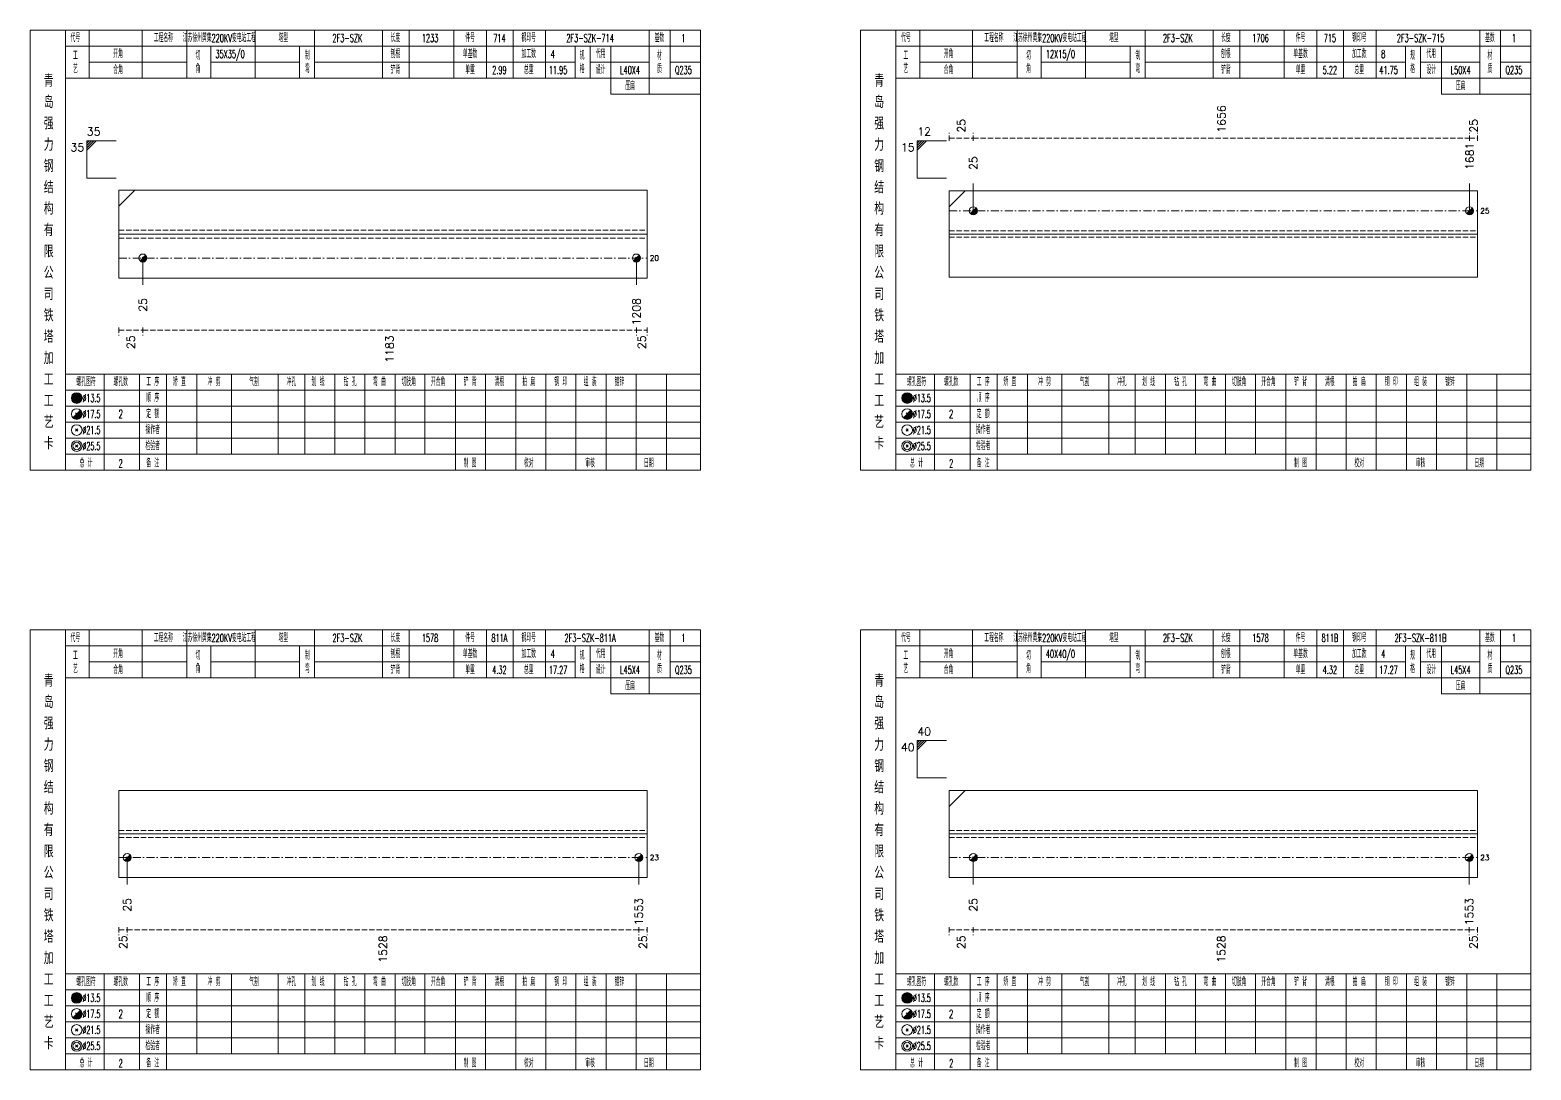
# Model space of a CAD drawing. Extents: x 0 to 4623, y -1159 to 4890.
# Drawn here: x 623 to 1186, y 1350 to 1740 of the extents above; entities that cross this region are included whole.
import ezdxf
from ezdxf.enums import TextEntityAlignment as Align

# ---------------------------------------------------------------- set-up
doc = ezdxf.new("R2010")
doc.units = 0
doc.header["$MEASUREMENT"] = 0
doc.linetypes.add('一点画线', pattern=[5.2, 3, -1, 0.2, -1])
doc.linetypes.add('虚线', pattern=[2.75, 2, -0.75])
doc.layers.get('0').update_dxf_attribs({"linetype": 'CONTINUOUS', "lineweight": 25})
for name, color, linetype, lineweight in [('1', 7, 'CONTINUOUS', 25), ('4', 7, 'CONTINUOUS', 25), ('5', 7, 'CONTINUOUS', 25)]:
    doc.layers.add(name, color=color, linetype=linetype, lineweight=lineweight)
doc.styles.get("Standard").update_dxf_attribs({"font": 'simplex.shx', "width": 0.7, "height": 3, "bigfont": 'gbhzfs.shx'})

# ---------------------------------------------------------------- blocks, each defined once
blk = doc.blocks.new('孔17.5')
at = {"layer": '5', "color": 7, "linetype": 'Continuous', "lineweight": 13}
for p, q in [((-0.707, -0.707), (0.707, 0.707)), ((-0.2, 0.2), (0.2, -0.2))]:
    blk.add_line(p, q, dxfattribs=at)
blk.add_circle((0, 0), 1, dxfattribs=at)
for radius in [0.9, 0.8, 0.7, 0.6, 0.5, 0.4, 0.3, 0.2, 0.1]:
    blk.add_arc((0, 0), radius, 225, 45, dxfattribs=at)

msp = doc.modelspace()

# ---------------------------------------------------------------- linework, layer by layer
at = {"color": 8, "linetype": '虚线', "lineweight": 9}
for p, q in [((967.5, 1698.5), (967.5, 1701.5)), ((976.5, 1698.5), (976.5, 1701.5)), ((976.5, 1698.5), (976.5, 1701.5)), ((1162.6, 1698.5), (1162.6, 1701.5)), ((1162.6, 1698.5), (1162.6, 1701.5)), ((1165.6, 1698.5), (1165.6, 1701.5)), ((967.5, 1699.5), (976.5, 1699.5)), ((976.5, 1699.5), (1162.6, 1699.5)), ((1162.6, 1699.5), (1165.6, 1699.5)), ((656.1, 1628.5), (656.1, 1625.5)), ((656.1, 1627.5), (665.1, 1627.5)), ((665.1, 1628.5), (665.1, 1625.5)), ((665.1, 1628.5), (665.1, 1625.5)), ((665.1, 1627.5), (850.183, 1627.5)), ((850.183, 1628.5), (850.183, 1625.5)), ((850.183, 1628.5), (850.183, 1625.5)), ((850.183, 1627.5), (854.2, 1627.5)), ((854.2, 1628.5), (854.2, 1625.5)), ((656.1, 1403.5), (656.1, 1400.5)), ((656.1, 1402.5), (659.238, 1402.5)), ((659.238, 1403.5), (659.238, 1400.5)), ((659.238, 1403.5), (659.238, 1400.5)), ((659.238, 1402.5), (851.062, 1402.5)), ((851.062, 1403.5), (851.062, 1400.5)), ((851.062, 1403.5), (851.062, 1400.5)), ((851.062, 1402.5), (854.2, 1402.5)), ((854.2, 1403.5), (854.2, 1400.5)), ((967.5, 1403.5), (967.5, 1400.5)), ((967.5, 1402.5), (976.5, 1402.5)), ((976.5, 1403.5), (976.5, 1400.5)), ((976.5, 1403.5), (976.5, 1400.5)), ((976.5, 1402.5), (1162.462, 1402.5)), ((1162.462, 1403.5), (1162.462, 1400.5)), ((1162.462, 1403.5), (1162.462, 1400.5)), ((1162.462, 1402.5), (1165.6, 1402.5)), ((1165.6, 1403.5), (1165.6, 1400.5))]:
    msp.add_line(p, q, dxfattribs=at)
at = {"color": 7, "linetype": 'Continuous', "lineweight": 13}
for p, q in [((644.1, 1698.5), (655.1, 1698.5)), ((644.1, 1684.5), (644.1, 1698.5)), ((644.975, 1698.5), (644.1, 1697.625)), ((645.85, 1698.5), (644.1, 1696.75)), ((646.725, 1698.5), (644.1, 1695.875)), ((647.6, 1698.5), (644.1, 1695)), ((955.5, 1698.5), (966.5, 1698.5)), ((955.5, 1684.5), (955.5, 1698.5)), ((956.375, 1698.5), (955.5, 1697.625)), ((957.25, 1698.5), (955.5, 1696.75)), ((958.125, 1698.5), (955.5, 1695.875)), ((959, 1698.5), (955.5, 1695)), ((644.1, 1684.5), (655.1, 1684.5)), ((955.5, 1684.5), (966.5, 1684.5)), ((656.1, 1674), (662.1, 1680)), ((967.5, 1673.7), (973.5, 1679.7)), ((976.5, 1672.2), (976.5, 1682.5)), ((1162.6, 1672.2), (1162.6, 1682.5)), ((665.1, 1654.5), (665.1, 1644.5)), ((850.183, 1654.5), (850.183, 1644.5)), ((955.5, 1473.5), (966.5, 1473.5)), ((955.5, 1459.5), (955.5, 1473.5)), ((956.375, 1473.5), (955.5, 1472.625)), ((957.25, 1473.5), (955.5, 1471.75)), ((958.125, 1473.5), (955.5, 1470.875)), ((959, 1473.5), (955.5, 1470)), ((955.5, 1459.5), (966.5, 1459.5)), ((967.5, 1448.833), (973.5, 1454.833)), ((659.238, 1429.667), (659.238, 1419.5)), ((851.062, 1429.667), (851.062, 1419.5)), ((976.5, 1429.667), (976.5, 1419.5)), ((1162.462, 1429.667), (1162.462, 1419.5))]:
    msp.add_line(p, q, dxfattribs=at)
at = {"color": 7, "linetype": 'Continuous', "lineweight": 18}
for p, q in [((656.1, 1680), (656.1, 1647)), ((656.1, 1680), (854.2, 1680)), ((854.2, 1680), (854.2, 1647)), ((967.5, 1679.7), (967.5, 1647.3)), ((967.5, 1679.7), (1165.6, 1679.7)), ((1165.6, 1679.7), (1165.6, 1647.3)), ((656.1, 1663.5), (854.2, 1663.5)), ((967.5, 1663.5), (1165.6, 1663.5)), ((656.1, 1454.833), (656.1, 1422.167)), ((656.1, 1454.833), (854.2, 1454.833)), ((854.2, 1454.833), (854.2, 1422.167)), ((967.5, 1454.833), (967.5, 1422.167)), ((967.5, 1454.833), (1165.6, 1454.833)), ((1165.6, 1454.833), (1165.6, 1422.167)), ((656.1, 1438.5), (854.2, 1438.5)), ((967.5, 1438.5), (1165.6, 1438.5))]:
    msp.add_line(p, q, dxfattribs=at)
at = {"color": 3, "linetype": '一点画线', "lineweight": 13}
for p, q in [((967.5, 1672.2), (1165.6, 1672.2)), ((656.1, 1654.5), (854.2, 1654.5)), ((656.1, 1429.667), (854.2, 1429.667)), ((967.5, 1429.667), (1165.6, 1429.667))]:
    msp.add_line(p, q, dxfattribs=at)
at = {"color": 1, "linetype": '虚线', "lineweight": 18}
for p, q in [((656.1, 1665), (854.2, 1665)), ((656.1, 1662), (854.2, 1662)), ((967.5, 1664.7), (1165.6, 1664.7)), ((967.5, 1662.3), (1165.6, 1662.3)), ((656.1, 1439.833), (854.2, 1439.833)), ((656.1, 1437.167), (854.2, 1437.167)), ((967.5, 1439.833), (1165.6, 1439.833)), ((967.5, 1437.167), (1165.6, 1437.167))]:
    msp.add_line(p, q, dxfattribs=at)
at = {"layer": '1', "color": 7, "linetype": 'Continuous', "lineweight": 18}
for p, q in [((656.1, 1647), (854.2, 1647)), ((967.5, 1647.3), (1165.6, 1647.3)), ((656.1, 1422.167), (854.2, 1422.167)), ((967.5, 1422.167), (1165.6, 1422.167))]:
    msp.add_line(p, q, dxfattribs=at)
at = {"layer": '4', "color": 1, "linetype": 'Continuous', "lineweight": 18}
for p, q in [((636.1, 1575), (636.1, 1740)), ((645, 1722), (645, 1740)), ((664.8, 1722), (664.8, 1740)), ((681.6, 1722), (681.6, 1740)), ((707.2, 1722), (707.2, 1740)), ((729.5, 1722), (729.5, 1740)), ((755, 1722), (755, 1740)), ((765, 1722), (765, 1740)), ((781.7, 1722), (781.7, 1740)), ((793.9, 1722), (793.9, 1740)), ((803.9, 1722), (803.9, 1740)), ((816.1, 1722), (816.1, 1740)), ((855, 1716), (855, 1740)), ((862.8, 1722), (862.8, 1740)), ((947.5, 1575), (947.5, 1740)), ((956.4, 1722), (956.4, 1740)), ((976.2, 1722), (976.2, 1740)), ((993, 1722), (993, 1740)), ((1018.6, 1722), (1018.6, 1740)), ((1040.9, 1722), (1040.9, 1740)), ((1066.4, 1722), (1066.4, 1740)), ((1076.4, 1722), (1076.4, 1740)), ((1093.1, 1722), (1093.1, 1740)), ((1105.3, 1722), (1105.3, 1740)), ((1115.3, 1722), (1115.3, 1740)), ((1127.5, 1722), (1127.5, 1740)), ((1166.4, 1716), (1166.4, 1740)), ((1174.2, 1722), (1174.2, 1740)), ((636.1, 1734), (874.2, 1734)), ((690.6, 1722), (690.6, 1734)), ((723.9, 1722), (723.9, 1734)), ((827.2, 1722), (827.2, 1734)), ((832.8, 1722), (832.8, 1734)), ((840.6, 1716), (840.6, 1734)), ((947.5, 1734), (1185.6, 1734)), ((1002, 1722), (1002, 1734)), ((1035.3, 1722), (1035.3, 1734)), ((1138.6, 1722), (1138.6, 1734)), ((1144.2, 1722), (1144.2, 1734)), ((1152, 1716), (1152, 1734)), ((645, 1728), (681.6, 1728)), ((690.6, 1728), (723.9, 1728)), ((729.5, 1728), (827.2, 1728)), ((832.8, 1728), (855, 1728)), ((862.8, 1728), (874.2, 1728)), ((956.4, 1728), (993, 1728)), ((1002, 1728), (1035.3, 1728)), ((1040.9, 1728), (1138.6, 1728)), ((1144.2, 1728), (1166.4, 1728)), ((1174.2, 1728), (1185.6, 1728)), ((636.1, 1722), (874.2, 1722)), ((947.5, 1722), (1185.6, 1722)), ((840.6, 1716), (874.2, 1716)), ((1152, 1716), (1185.6, 1716)), ((636.1, 1611), (874.2, 1611)), ((650.6, 1575), (650.6, 1611)), ((663.9, 1575), (663.9, 1611)), ((674, 1575), (674, 1611)), ((685.4, 1581), (685.4, 1611)), ((698.3, 1581), (698.3, 1611)), ((715.9, 1581), (715.9, 1611)), ((725.8, 1581), (725.8, 1611)), ((737.1, 1581), (737.1, 1611)), ((748.4, 1581), (748.4, 1611)), ((759.7, 1581), (759.7, 1611)), ((770.9, 1581), (770.9, 1611)), ((782.3, 1581), (782.3, 1611)), ((793.6, 1581), (793.6, 1611)), ((804.9, 1581), (804.9, 1611)), ((816.2, 1581), (816.2, 1611)), ((827.5, 1581), (827.5, 1611)), ((838.8, 1581), (838.8, 1611)), ((850.1, 1581), (850.1, 1611)), ((861.4, 1581), (861.4, 1611)), ((947.5, 1611), (1185.6, 1611)), ((962, 1575), (962, 1611)), ((975.3, 1575), (975.3, 1611)), ((985.4, 1575), (985.4, 1611)), ((996.8, 1581), (996.8, 1611)), ((1009.7, 1581), (1009.7, 1611)), ((1027.3, 1581), (1027.3, 1611)), ((1037.2, 1581), (1037.2, 1611)), ((1048.5, 1581), (1048.5, 1611)), ((1059.8, 1581), (1059.8, 1611)), ((1071.1, 1581), (1071.1, 1611)), ((1082.3, 1581), (1082.3, 1611)), ((1093.7, 1581), (1093.7, 1611)), ((1105, 1581), (1105, 1611)), ((1116.3, 1581), (1116.3, 1611)), ((1127.6, 1581), (1127.6, 1611)), ((1138.9, 1581), (1138.9, 1611)), ((1150.2, 1581), (1150.2, 1611)), ((1161.5, 1581), (1161.5, 1611)), ((1172.8, 1581), (1172.8, 1611)), ((636.1, 1605), (874.2, 1605)), ((947.5, 1605), (1185.6, 1605)), ((636.1, 1599), (874.2, 1599)), ((947.5, 1599), (1185.6, 1599)), ((636.1, 1593), (874.2, 1593)), ((947.5, 1593), (1185.6, 1593)), ((636.1, 1587), (874.2, 1587)), ((947.5, 1587), (1185.6, 1587)), ((636.1, 1581), (874.2, 1581)), ((782.3, 1575), (782.3, 1581)), ((793.6, 1575), (793.6, 1581)), ((804.9, 1575), (804.9, 1581)), ((816.2, 1575), (816.2, 1581)), ((827.5, 1575), (827.5, 1581)), ((838.8, 1575), (838.8, 1581)), ((850.1, 1575), (850.1, 1581)), ((861.4, 1575), (861.4, 1581)), ((947.5, 1581), (1185.6, 1581)), ((1093.7, 1575), (1093.7, 1581)), ((1105, 1575), (1105, 1581)), ((1116.3, 1575), (1116.3, 1581)), ((1127.6, 1575), (1127.6, 1581)), ((1138.9, 1575), (1138.9, 1581)), ((1150.2, 1575), (1150.2, 1581)), ((1161.5, 1575), (1161.5, 1581)), ((1172.8, 1575), (1172.8, 1581)), ((636.1, 1350), (636.1, 1515)), ((645, 1497), (645, 1515)), ((664.8, 1497), (664.8, 1515)), ((681.6, 1497), (681.6, 1515)), ((707.2, 1497), (707.2, 1515)), ((729.5, 1497), (729.5, 1515)), ((755, 1497), (755, 1515)), ((765, 1497), (765, 1515)), ((781.7, 1497), (781.7, 1515)), ((793.9, 1497), (793.9, 1515)), ((803.9, 1497), (803.9, 1515)), ((816.1, 1497), (816.1, 1515)), ((855, 1491), (855, 1515)), ((862.8, 1497), (862.8, 1515)), ((947.5, 1350), (947.5, 1515)), ((956.4, 1497), (956.4, 1515)), ((976.2, 1497), (976.2, 1515)), ((993, 1497), (993, 1515)), ((1018.6, 1497), (1018.6, 1515)), ((1040.9, 1497), (1040.9, 1515)), ((1066.4, 1497), (1066.4, 1515)), ((1076.4, 1497), (1076.4, 1515)), ((1093.1, 1497), (1093.1, 1515)), ((1105.3, 1497), (1105.3, 1515)), ((1115.3, 1497), (1115.3, 1515)), ((1127.5, 1497), (1127.5, 1515)), ((1166.4, 1491), (1166.4, 1515)), ((1174.2, 1497), (1174.2, 1515)), ((636.1, 1509), (874.2, 1509)), ((690.6, 1497), (690.6, 1509)), ((723.9, 1497), (723.9, 1509)), ((827.2, 1497), (827.2, 1509)), ((832.8, 1497), (832.8, 1509)), ((840.6, 1491), (840.6, 1509)), ((947.5, 1509), (1185.6, 1509)), ((1002, 1497), (1002, 1509)), ((1035.3, 1497), (1035.3, 1509)), ((1138.6, 1497), (1138.6, 1509)), ((1144.2, 1497), (1144.2, 1509)), ((1152, 1491), (1152, 1509)), ((645, 1503), (681.6, 1503)), ((690.6, 1503), (723.9, 1503)), ((729.5, 1503), (827.2, 1503)), ((832.8, 1503), (855, 1503)), ((862.8, 1503), (874.2, 1503)), ((956.4, 1503), (993, 1503)), ((1002, 1503), (1035.3, 1503)), ((1040.9, 1503), (1138.6, 1503)), ((1144.2, 1503), (1166.4, 1503)), ((1174.2, 1503), (1185.6, 1503)), ((636.1, 1497), (874.2, 1497)), ((947.5, 1497), (1185.6, 1497)), ((840.6, 1491), (874.2, 1491)), ((1152, 1491), (1185.6, 1491)), ((636.1, 1386), (874.2, 1386)), ((650.6, 1350), (650.6, 1386)), ((663.9, 1350), (663.9, 1386)), ((674, 1350), (674, 1386)), ((685.4, 1356), (685.4, 1386)), ((698.3, 1356), (698.3, 1386)), ((715.9, 1356), (715.9, 1386)), ((725.8, 1356), (725.8, 1386)), ((737.1, 1356), (737.1, 1386)), ((748.4, 1356), (748.4, 1386)), ((759.7, 1356), (759.7, 1386)), ((770.9, 1356), (770.9, 1386)), ((782.3, 1356), (782.3, 1386)), ((793.6, 1356), (793.6, 1386)), ((804.9, 1356), (804.9, 1386)), ((816.2, 1356), (816.2, 1386)), ((827.5, 1356), (827.5, 1386)), ((838.8, 1356), (838.8, 1386)), ((850.1, 1356), (850.1, 1386)), ((861.4, 1356), (861.4, 1386)), ((947.5, 1386), (1185.6, 1386)), ((962, 1350), (962, 1386)), ((975.3, 1350), (975.3, 1386)), ((985.4, 1350), (985.4, 1386)), ((996.8, 1356), (996.8, 1386)), ((1009.7, 1356), (1009.7, 1386)), ((1027.3, 1356), (1027.3, 1386)), ((1037.2, 1356), (1037.2, 1386)), ((1048.5, 1356), (1048.5, 1386)), ((1059.8, 1356), (1059.8, 1386)), ((1071.1, 1356), (1071.1, 1386)), ((1082.3, 1356), (1082.3, 1386)), ((1093.7, 1356), (1093.7, 1386)), ((1105, 1356), (1105, 1386)), ((1116.3, 1356), (1116.3, 1386)), ((1127.6, 1356), (1127.6, 1386)), ((1138.9, 1356), (1138.9, 1386)), ((1150.2, 1356), (1150.2, 1386)), ((1161.5, 1356), (1161.5, 1386)), ((1172.8, 1356), (1172.8, 1386)), ((636.1, 1380), (874.2, 1380)), ((947.5, 1380), (1185.6, 1380)), ((636.1, 1374), (874.2, 1374)), ((947.5, 1374), (1185.6, 1374)), ((636.1, 1368), (874.2, 1368)), ((947.5, 1368), (1185.6, 1368)), ((636.1, 1362), (874.2, 1362)), ((947.5, 1362), (1185.6, 1362)), ((636.1, 1356), (874.2, 1356)), ((782.3, 1350), (782.3, 1356)), ((793.6, 1350), (793.6, 1356)), ((804.9, 1350), (804.9, 1356)), ((816.2, 1350), (816.2, 1356)), ((827.5, 1350), (827.5, 1356)), ((838.8, 1350), (838.8, 1356)), ((850.1, 1350), (850.1, 1356)), ((861.4, 1350), (861.4, 1356)), ((947.5, 1356), (1185.6, 1356)), ((1093.7, 1350), (1093.7, 1356)), ((1105, 1350), (1105, 1356)), ((1116.3, 1350), (1116.3, 1356)), ((1127.6, 1350), (1127.6, 1356)), ((1138.9, 1350), (1138.9, 1356)), ((1150.2, 1350), (1150.2, 1356)), ((1161.5, 1350), (1161.5, 1356)), ((1172.8, 1350), (1172.8, 1356))]:
    msp.add_line(p, q, dxfattribs=at)
at = {"layer": '4', "color": 7, "linetype": 'Continuous', "lineweight": 13}
for p, q in [((640.1, 1601.8), (640.5, 1602.2)), ((640.5, 1601.8), (640.1, 1602.2)), ((951.5, 1601.8), (951.9, 1602.2)), ((951.9, 1601.8), (951.5, 1602.2)), ((638.886, 1594.586), (641.714, 1597.414)), ((639.9, 1596.4), (640.7, 1595.6)), ((950.286, 1594.586), (953.114, 1597.414)), ((951.3, 1596.4), (952.1, 1595.6)), ((639.9, 1589.6), (640.7, 1590.4)), ((639.9, 1590.4), (640.7, 1589.6)), ((951.3, 1589.6), (952.1, 1590.4)), ((951.3, 1590.4), (952.1, 1589.6)), ((639.9, 1583.6), (640.7, 1584.4)), ((639.9, 1584.4), (640.7, 1583.6)), ((951.3, 1583.6), (952.1, 1584.4)), ((951.3, 1584.4), (952.1, 1583.6)), ((640.1, 1376.8), (640.5, 1377.2)), ((640.5, 1376.8), (640.1, 1377.2)), ((951.5, 1376.8), (951.9, 1377.2)), ((951.9, 1376.8), (951.5, 1377.2)), ((638.886, 1369.586), (641.714, 1372.414)), ((639.9, 1371.4), (640.7, 1370.6)), ((950.286, 1369.586), (953.114, 1372.414)), ((951.3, 1371.4), (952.1, 1370.6)), ((639.9, 1364.6), (640.7, 1365.4)), ((639.9, 1365.4), (640.7, 1364.6)), ((951.3, 1364.6), (952.1, 1365.4)), ((951.3, 1365.4), (952.1, 1364.6)), ((639.9, 1358.6), (640.7, 1359.4)), ((639.9, 1359.4), (640.7, 1358.6)), ((951.3, 1358.6), (952.1, 1359.4)), ((951.3, 1359.4), (952.1, 1358.6))]:
    msp.add_line(p, q, dxfattribs=at)
at = {"layer": '4', "color": 1, "linetype": 'Continuous', "lineweight": 18}
for points in [[(622.8, 1740), (622.8, 1575), (874.2, 1575), (874.2, 1740)], [(934.2, 1740), (934.2, 1575), (1185.6, 1575), (1185.6, 1740)], [(622.8, 1515), (622.8, 1350), (874.2, 1350), (874.2, 1515)], [(934.2, 1515), (934.2, 1350), (1185.6, 1350), (1185.6, 1515)]]:
    msp.add_lwpolyline(points, close=True, dxfattribs=at)
at = {"layer": '4', "color": 7, "linetype": 'Continuous', "lineweight": 13}
for centre, radius in [((640.3, 1602), 2), ((951.7, 1602), 2), ((640.3, 1602), 1.8), ((640.3, 1602), 1.6), ((640.3, 1602), 1.4), ((640.3, 1602), 1.2), ((640.3, 1602), 1), ((640.3, 1602), 0.8), ((640.3, 1602), 0.6), ((640.3, 1602), 0.4), ((640.3, 1602), 0.2), ((951.7, 1602), 1.8), ((951.7, 1602), 1.6), ((951.7, 1602), 1.4), ((951.7, 1602), 1.2), ((951.7, 1602), 1), ((951.7, 1602), 0.8), ((951.7, 1602), 0.6), ((951.7, 1602), 0.4), ((951.7, 1602), 0.2), ((640.3, 1596), 2), ((951.7, 1596), 2), ((640.3, 1590), 2), ((951.7, 1590), 2), ((640.3, 1584), 2), ((640.3, 1584), 1.4), ((951.7, 1584), 2), ((951.7, 1584), 1.4), ((640.3, 1377), 2), ((951.7, 1377), 2), ((640.3, 1377), 1.8), ((640.3, 1377), 1.6), ((640.3, 1377), 1.4), ((640.3, 1377), 1.2), ((640.3, 1377), 1), ((640.3, 1377), 0.8), ((640.3, 1377), 0.6), ((640.3, 1377), 0.4), ((640.3, 1377), 0.2), ((951.7, 1377), 1.8), ((951.7, 1377), 1.6), ((951.7, 1377), 1.4), ((951.7, 1377), 1.2), ((951.7, 1377), 1), ((951.7, 1377), 0.8), ((951.7, 1377), 0.6), ((951.7, 1377), 0.4), ((951.7, 1377), 0.2), ((640.3, 1371), 2), ((951.7, 1371), 2), ((640.3, 1365), 2), ((951.7, 1365), 2), ((640.3, 1359), 2), ((640.3, 1359), 1.4), ((951.7, 1359), 2), ((951.7, 1359), 1.4)]:
    msp.add_circle(centre, radius, dxfattribs=at)
for centre, radius in [((640.3, 1596), 1.8), ((640.3, 1596), 1.6), ((640.3, 1596), 1.4), ((640.3, 1596), 1.2), ((640.3, 1596), 1), ((640.3, 1596), 0.8), ((640.3, 1596), 0.6), ((640.3, 1596), 0.4), ((640.3, 1596), 0.2), ((951.7, 1596), 1.8), ((951.7, 1596), 1.6), ((951.7, 1596), 1.4), ((951.7, 1596), 1.2), ((951.7, 1596), 1), ((951.7, 1596), 0.8), ((951.7, 1596), 0.6), ((951.7, 1596), 0.4), ((951.7, 1596), 0.2), ((640.3, 1371), 1.8), ((640.3, 1371), 1.6), ((640.3, 1371), 1.4), ((640.3, 1371), 1.2), ((640.3, 1371), 1), ((640.3, 1371), 0.8), ((640.3, 1371), 0.6), ((640.3, 1371), 0.4), ((640.3, 1371), 0.2), ((951.7, 1371), 1.8), ((951.7, 1371), 1.6), ((951.7, 1371), 1.4), ((951.7, 1371), 1.2), ((951.7, 1371), 1), ((951.7, 1371), 0.8), ((951.7, 1371), 0.6), ((951.7, 1371), 0.4), ((951.7, 1371), 0.2)]:
    msp.add_arc(centre, radius, 225, 45, dxfattribs=at)

# ---------------------------------------------------------------- block references
at = {"color": 7, "linetype": 'Continuous', "lineweight": 13, "xscale": 1.5, "yscale": 1.5, "zscale": 1.5}
for p in [(976.5, 1672.2), (1162.6, 1672.2)]:
    msp.add_blockref('孔17.5', p, dxfattribs=at)
at = {"layer": '1', "color": 7, "linetype": 'Continuous', "lineweight": 13, "xscale": 1.5, "yscale": 1.5, "zscale": 1.5}
for p in [(665.1, 1654.5), (850.183, 1654.5), (659.238, 1429.667), (851.062, 1429.667), (976.5, 1429.667), (1162.462, 1429.667)]:
    msp.add_blockref('孔17.5', p, dxfattribs=at)

# ---------------------------------------------------------------- texts
at = {"color": 8, "linetype": 'Continuous', "lineweight": 9}
for s, p in [('1656', (1069.55, 1701.5)), ('25', (972, 1701.5)), ('25', (1164.1, 1701.5))]:
    msp.add_text(s, height=3, rotation=90, dxfattribs=at).set_placement(p, align=Align.MIDDLE_LEFT)
at = {"color": 7, "linetype": 'Continuous', "lineweight": 13}
for s, p in [('35', (644.1, 1699.5)), ('12', (955.5, 1699.5)), ('40', (955.5, 1474.5))]:
    msp.add_text(s, height=3, dxfattribs=at).set_placement(p, align=Align.BOTTOM_LEFT)
for s, p in [('35', (643.1, 1697.5)), ('15', (954.5, 1697.5)), ('40', (954.5, 1472.5))]:
    msp.add_text(s, height=3, dxfattribs=at).set_placement(p, align=Align.TOP_RIGHT)
for s, p in [('1681', (1162.6, 1687.5)), ('25', (976.5, 1687.5))]:
    msp.add_text(s, height=3, rotation=90, dxfattribs=at).set_placement(p, align=Align.MIDDLE_LEFT)
for s, p in [('25', (1166.6, 1672.2)), ('20', (855.2, 1654.5)), ('23', (855.2, 1429.667)), ('23', (1166.6, 1429.667))]:
    msp.add_text(s, height=2, dxfattribs=at).set_placement(p, align=Align.MIDDLE_LEFT)
at = {"color": 8, "linetype": 'Continuous', "lineweight": 9}
for s, p in [('25', (660.6, 1625.5)), ('1183', (757.642, 1625.5)), ('25', (852.192, 1625.5)), ('25', (657.669, 1400.5)), ('1528', (755.15, 1400.5)), ('25', (852.631, 1400.5)), ('25', (972, 1400.5)), ('1528', (1069.481, 1400.5)), ('25', (1164.031, 1400.5))]:
    msp.add_text(s, height=3, rotation=90, dxfattribs=at).set_placement(p, align=Align.MIDDLE_RIGHT)
at = {"layer": '1', "color": 7, "linetype": 'Continuous', "lineweight": 13}
for s, p in [('25', (665.1, 1639.5)), ('1208', (850.183, 1639.5)), ('25', (659.238, 1414.5)), ('1553', (851.062, 1414.5)), ('25', (976.5, 1414.5)), ('1553', (1162.462, 1414.5))]:
    msp.add_text(s, height=3, rotation=90, dxfattribs=at).set_placement(p, align=Align.MIDDLE_RIGHT)
at = {"layer": '4', "color": 1, "linetype": 'Continuous', "lineweight": 13}
for s, height, width, p in [('代号', 3, 0.6, (639.8, 1737)), ('工程名称', 3, 0.6, (672.8, 1737)), ('江苏徐州黄集220KV变电站工程', 3, 0.6, (693.8, 1737)), ('塔型', 3, 0.6, (717.8, 1737)), ('2F3-SZK', 3, 0.6, (741.8, 1737)), ('长度', 3, 0.6, (759.8, 1737)), ('1233', 3, 0.6, (772.8, 1737)), ('件号', 3, 0.6, (787.8, 1737)), ('714', 3, 0.6, (798.8, 1737)), ('钢印号', 3, 0.6, (809.8, 1737)), ('2F3-SZK-714', 3, 0.6, (832.8, 1737)), ('基数', 3, 0.6, (858.8, 1737)), ('1', 3, 0.6, (867.8, 1737)), ('代号', 3, 0.6, (951.2, 1737)), ('工程名称', 3, 0.6, (984.2, 1737)), ('江苏徐州黄集220KV变电站工程', 3, 0.6, (1005.2, 1737)), ('塔型', 3, 0.6, (1029.2, 1737)), ('2F3-SZK', 3, 0.6, (1053.2, 1737)), ('长度', 3, 0.6, (1071.2, 1737)), ('1706', 3, 0.6, (1084.2, 1737)), ('件号', 3, 0.6, (1099.2, 1737)), ('715', 3, 0.6, (1110.2, 1737)), ('钢印号', 3, 0.6, (1121.2, 1737)), ('2F3-SZK-715', 3, 0.6, (1144.2, 1737)), ('基数', 3, 0.6, (1170.2, 1737)), ('1', 3, 0.6, (1179.2, 1737)), ('工', 3, 0.6, (639.8, 1730.4)), ('开角', 3, 0.6, (655.8, 1731)), ('切', 3, 0.6, (685.8, 1730.4)), ('35X35/0', 3, 0.6, (697.8, 1731)), ('制', 3, 0.6, (726.8, 1730.4)), ('刨根', 3, 0.6, (759.8, 1731)), ('单基数', 3, 0.6, (787.8, 1731)), ('加工数', 3, 0.6, (809.8, 1731)), ('4', 3, 0.6, (818.8, 1731)), ('规', 3, 0.6, (829.8, 1730.4)), ('代用', 3, 0.6, (836.8, 1731)), ('材', 3, 0.6, (858.8, 1730.4)), ('工', 3, 0.6, (951.2, 1730.4)), ('开角', 3, 0.6, (967.2, 1731)), ('切', 3, 0.6, (997.2, 1730.4)), ('12X15/0', 3, 0.6, (1009.2, 1731)), ('制', 3, 0.6, (1038.2, 1730.4)), ('刨根', 3, 0.6, (1071.2, 1731)), ('单基数', 3, 0.6, (1099.2, 1731)), ('加工数', 3, 0.6, (1121.2, 1731)), ('8', 3, 0.6, (1130.2, 1731)), ('规', 3, 0.6, (1141.2, 1730.4)), ('代用', 3, 0.6, (1148.2, 1731)), ('材', 3, 0.6, (1170.2, 1730.4)), ('青', 4.6, 0.8, (629.8, 1721)), ('艺', 3, 0.6, (639.8, 1725.4)), ('合角', 3, 0.6, (655.8, 1725)), ('角', 3, 0.6, (685.8, 1725.4)), ('弯', 3, 0.6, (726.8, 1725.4)), ('铲背', 3, 0.6, (759.8, 1725)), ('单重', 3, 0.6, (787.8, 1725)), ('2.99', 3, 0.6, (798.8, 1725)), ('总重', 3, 0.6, (809.8, 1725)), ('11.95', 3, 0.6, (820.8, 1725)), ('格', 3, 0.6, (829.8, 1725.4)), ('设计', 3, 0.6, (836.8, 1725)), ('L40X4', 3, 0.6, (847.8, 1725)), ('质', 3, 0.6, (858.8, 1725.4)), ('Q235', 3, 0.6, (867.8, 1725)), ('青', 4.6, 0.8, (941.2, 1721)), ('艺', 3, 0.6, (951.2, 1725.4)), ('合角', 3, 0.6, (967.2, 1725)), ('角', 3, 0.6, (997.2, 1725.4)), ('弯', 3, 0.6, (1038.2, 1725.4)), ('铲背', 3, 0.6, (1071.2, 1725)), ('单重', 3, 0.6, (1099.2, 1725)), ('5.22', 3, 0.6, (1110.2, 1725)), ('总重', 3, 0.6, (1121.2, 1725)), ('41.75', 3, 0.6, (1132.2, 1725)), ('格', 3, 0.6, (1141.2, 1725.4)), ('设计', 3, 0.6, (1148.2, 1725)), ('L50X4', 3, 0.6, (1159.2, 1725)), ('质', 3, 0.6, (1170.2, 1725.4)), ('Q235', 3, 0.6, (1179.2, 1725)), ('压扁', 3, 0.6, (847.8, 1719)), ('压扁', 3, 0.6, (1159.2, 1719)), ('岛', 4.6, 0.8, (629.8, 1713)), ('岛', 4.6, 0.8, (941.2, 1713)), ('强', 4.6, 0.8, (629.8, 1705)), ('强', 4.6, 0.8, (941.2, 1705)), ('力', 4.6, 0.8, (629.8, 1697)), ('力', 4.6, 0.8, (941.2, 1697)), ('钢', 4.6, 0.8, (629.8, 1689)), ('钢', 4.6, 0.8, (941.2, 1689)), ('结', 4.6, 0.8, (629.8, 1681)), ('结', 4.6, 0.8, (941.2, 1681)), ('构', 4.6, 0.8, (629.8, 1673)), ('构', 4.6, 0.8, (941.2, 1673)), ('有', 4.6, 0.8, (629.8, 1665)), ('有', 4.6, 0.8, (941.2, 1665)), ('限', 4.6, 0.8, (629.8, 1657)), ('限', 4.6, 0.8, (941.2, 1657)), ('公', 4.6, 0.8, (629.8, 1649)), ('公', 4.6, 0.8, (941.2, 1649)), ('司', 4.6, 0.8, (629.8, 1641)), ('司', 4.6, 0.8, (941.2, 1641)), ('铁', 4.6, 0.8, (629.8, 1633)), ('铁', 4.6, 0.8, (941.2, 1633)), ('塔', 4.6, 0.8, (629.8, 1625)), ('塔', 4.6, 0.8, (941.2, 1625)), ('加', 4.6, 0.8, (629.8, 1617)), ('加', 4.6, 0.8, (941.2, 1617)), ('工', 4.6, 0.8, (629.8, 1609)), ('螺孔图符', 3, 0.6, (643.8, 1608)), ('螺孔数', 3, 0.6, (656.8, 1608)), ('工 序', 3, 0.6, (668.8, 1608)), ('矫 直', 3, 0.6, (678.8, 1608)), ('冲 剪', 3, 0.6, (691.8, 1608)), ('气割', 3, 0.6, (706.8, 1608)), ('冲孔', 3, 0.6, (720.8, 1608)), ('划 线', 3, 0.6, (730.8, 1608)), ('钻 孔', 3, 0.6, (742.8, 1608)), ('弯 曲', 3, 0.6, (753.8, 1608)), ('切肢角', 3, 0.6, (764.8, 1608)), ('开合角', 3, 0.6, (775.8, 1608)), ('铲 背', 3, 0.6, (787.8, 1608)), ('清根', 3, 0.6, (798.8, 1608)), ('拍 扁', 3, 0.6, (809.8, 1608)), ('钢 印', 3, 0.6, (821.8, 1608)), ('组 装', 3, 0.6, (832.8, 1608)), ('镀锌', 3, 0.6, (843.8, 1608)), ('工', 4.6, 0.8, (941.2, 1609)), ('螺孔图符', 3, 0.6, (955.2, 1608)), ('螺孔数', 3, 0.6, (968.2, 1608)), ('工 序', 3, 0.6, (980.2, 1608)), ('矫 直', 3, 0.6, (990.2, 1608)), ('冲 剪', 3, 0.6, (1003.2, 1608)), ('气割', 3, 0.6, (1018.2, 1608)), ('冲孔', 3, 0.6, (1032.2, 1608)), ('划 线', 3, 0.6, (1042.2, 1608)), ('钻 孔', 3, 0.6, (1054.2, 1608)), ('弯 曲', 3, 0.6, (1065.2, 1608)), ('切肢角', 3, 0.6, (1076.2, 1608)), ('开合角', 3, 0.6, (1087.2, 1608)), ('铲 背', 3, 0.6, (1099.2, 1608)), ('清根', 3, 0.6, (1110.2, 1608)), ('拍 扁', 3, 0.6, (1121.2, 1608)), ('钢 印', 3, 0.6, (1133.2, 1608)), ('组 装', 3, 0.6, (1144.2, 1608)), ('镀锌', 3, 0.6, (1155.2, 1608)), ('工', 4.6, 0.8, (629.8, 1601)), ('%%C13.5', 3, 0.5, (645.8, 1602)), ('顺 序', 3, 0.6, (668.8, 1602)), ('工', 4.6, 0.8, (941.2, 1601)), ('%%C13.5', 3, 0.5, (957.2, 1602)), ('顺 序', 3, 0.6, (980.2, 1602)), ('艺', 4.6, 0.8, (629.8, 1593)), ('%%C17.5', 3, 0.5, (645.8, 1596)), ('2', 3.2, 0.6, (656.8, 1596)), ('定 额', 3, 0.6, (668.8, 1596)), ('艺', 4.6, 0.8, (941.2, 1593)), ('%%C17.5', 3, 0.5, (957.2, 1596)), ('2', 3.2, 0.6, (968.2, 1596)), ('定 额', 3, 0.6, (980.2, 1596)), ('卡', 4.6, 0.8, (629.8, 1585)), ('%%C21.5', 3, 0.5, (645.8, 1590)), ('操作者', 3, 0.6, (668.8, 1590)), ('卡', 4.6, 0.8, (941.2, 1585)), ('%%C21.5', 3, 0.5, (957.2, 1590)), ('操作者', 3, 0.6, (980.2, 1590)), ('%%C25.5', 3, 0.5, (645.8, 1584)), ('检验者', 3, 0.6, (668.8, 1584)), ('%%C25.5', 3, 0.5, (957.2, 1584)), ('检验者', 3, 0.6, (980.2, 1584)), ('总 计', 3, 0.6, (643.8, 1577.5)), ('2', 3, 0.6, (656.8, 1577.5)), ('备 注', 3, 0.6, (668.8, 1577.5)), ('制 图', 3, 0.6, (787.8, 1577.5)), ('校对', 3, 0.6, (809.8, 1577.5)), ('审核', 3, 0.6, (832.8, 1577.5)), ('日期', 3, 0.6, (854.8, 1577.5)), ('总 计', 3, 0.6, (955.2, 1577.5)), ('2', 3, 0.6, (968.2, 1577.5)), ('备 注', 3, 0.6, (980.2, 1577.5)), ('制 图', 3, 0.6, (1099.2, 1577.5)), ('校对', 3, 0.6, (1121.2, 1577.5)), ('审核', 3, 0.6, (1144.2, 1577.5)), ('日期', 3, 0.6, (1166.2, 1577.5)), ('代号', 3, 0.6, (639.8, 1512)), ('工程名称', 3, 0.6, (672.8, 1512)), ('江苏徐州黄集220KV变电站工程', 3, 0.6, (693.8, 1512)), ('塔型', 3, 0.6, (717.8, 1512)), ('2F3-SZK', 3, 0.6, (741.8, 1512)), ('长度', 3, 0.6, (759.8, 1512)), ('1578', 3, 0.6, (772.8, 1512)), ('件号', 3, 0.6, (787.8, 1512)), ('811A', 3, 0.6, (798.8, 1512)), ('钢印号', 3, 0.6, (809.8, 1512)), ('2F3-SZK-811A', 3, 0.6, (832.8, 1512)), ('基数', 3, 0.6, (858.8, 1512)), ('1', 3, 0.6, (867.8, 1512)), ('代号', 3, 0.6, (951.2, 1512)), ('工程名称', 3, 0.6, (984.2, 1512)), ('江苏徐州黄集220KV变电站工程', 3, 0.6, (1005.2, 1512)), ('塔型', 3, 0.6, (1029.2, 1512)), ('2F3-SZK', 3, 0.6, (1053.2, 1512)), ('长度', 3, 0.6, (1071.2, 1512)), ('1578', 3, 0.6, (1084.2, 1512)), ('件号', 3, 0.6, (1099.2, 1512)), ('811B', 3, 0.6, (1110.2, 1512)), ('钢印号', 3, 0.6, (1121.2, 1512)), ('2F3-SZK-811B', 3, 0.6, (1144.2, 1512)), ('基数', 3, 0.6, (1170.2, 1512)), ('1', 3, 0.6, (1179.2, 1512)), ('工', 3, 0.6, (639.8, 1505.4)), ('开角', 3, 0.6, (655.8, 1506)), ('切', 3, 0.6, (685.8, 1505.4)), ('制', 3, 0.6, (726.8, 1505.4)), ('刨根', 3, 0.6, (759.8, 1506)), ('单基数', 3, 0.6, (787.8, 1506)), ('加工数', 3, 0.6, (809.8, 1506)), ('4', 3, 0.6, (818.8, 1506)), ('规', 3, 0.6, (829.8, 1505.4)), ('代用', 3, 0.6, (836.8, 1506)), ('材', 3, 0.6, (858.8, 1505.4)), ('工', 3, 0.6, (951.2, 1505.4)), ('开角', 3, 0.6, (967.2, 1506)), ('切', 3, 0.6, (997.2, 1505.4)), ('40X40/0', 3, 0.6, (1009.2, 1506)), ('制', 3, 0.6, (1038.2, 1505.4)), ('刨根', 3, 0.6, (1071.2, 1506)), ('单基数', 3, 0.6, (1099.2, 1506)), ('加工数', 3, 0.6, (1121.2, 1506)), ('4', 3, 0.6, (1130.2, 1506)), ('规', 3, 0.6, (1141.2, 1505.4)), ('代用', 3, 0.6, (1148.2, 1506)), ('材', 3, 0.6, (1170.2, 1505.4)), ('青', 4.6, 0.8, (629.8, 1496)), ('艺', 3, 0.6, (639.8, 1500.4)), ('合角', 3, 0.6, (655.8, 1500)), ('角', 3, 0.6, (685.8, 1500.4)), ('弯', 3, 0.6, (726.8, 1500.4)), ('铲背', 3, 0.6, (759.8, 1500)), ('单重', 3, 0.6, (787.8, 1500)), ('4.32', 3, 0.6, (798.8, 1500)), ('总重', 3, 0.6, (809.8, 1500)), ('17.27', 3, 0.6, (820.8, 1500)), ('格', 3, 0.6, (829.8, 1500.4)), ('设计', 3, 0.6, (836.8, 1500)), ('L45X4', 3, 0.6, (847.8, 1500)), ('质', 3, 0.6, (858.8, 1500.4)), ('Q235', 3, 0.6, (867.8, 1500)), ('青', 4.6, 0.8, (941.2, 1496)), ('艺', 3, 0.6, (951.2, 1500.4)), ('合角', 3, 0.6, (967.2, 1500)), ('角', 3, 0.6, (997.2, 1500.4)), ('弯', 3, 0.6, (1038.2, 1500.4)), ('铲背', 3, 0.6, (1071.2, 1500)), ('单重', 3, 0.6, (1099.2, 1500)), ('4.32', 3, 0.6, (1110.2, 1500)), ('总重', 3, 0.6, (1121.2, 1500)), ('17.27', 3, 0.6, (1132.2, 1500)), ('格', 3, 0.6, (1141.2, 1500.4)), ('设计', 3, 0.6, (1148.2, 1500)), ('L45X4', 3, 0.6, (1159.2, 1500)), ('质', 3, 0.6, (1170.2, 1500.4)), ('Q235', 3, 0.6, (1179.2, 1500)), ('压扁', 3, 0.6, (847.8, 1494)), ('压扁', 3, 0.6, (1159.2, 1494)), ('岛', 4.6, 0.8, (629.8, 1488)), ('岛', 4.6, 0.8, (941.2, 1488)), ('强', 4.6, 0.8, (629.8, 1480)), ('强', 4.6, 0.8, (941.2, 1480)), ('力', 4.6, 0.8, (629.8, 1472)), ('力', 4.6, 0.8, (941.2, 1472)), ('钢', 4.6, 0.8, (629.8, 1464)), ('钢', 4.6, 0.8, (941.2, 1464)), ('结', 4.6, 0.8, (629.8, 1456)), ('结', 4.6, 0.8, (941.2, 1456)), ('构', 4.6, 0.8, (629.8, 1448)), ('构', 4.6, 0.8, (941.2, 1448)), ('有', 4.6, 0.8, (629.8, 1440)), ('有', 4.6, 0.8, (941.2, 1440)), ('限', 4.6, 0.8, (629.8, 1432)), ('限', 4.6, 0.8, (941.2, 1432)), ('公', 4.6, 0.8, (629.8, 1424)), ('公', 4.6, 0.8, (941.2, 1424)), ('司', 4.6, 0.8, (629.8, 1416)), ('司', 4.6, 0.8, (941.2, 1416)), ('铁', 4.6, 0.8, (629.8, 1408)), ('铁', 4.6, 0.8, (941.2, 1408)), ('塔', 4.6, 0.8, (629.8, 1400)), ('塔', 4.6, 0.8, (941.2, 1400)), ('加', 4.6, 0.8, (629.8, 1392)), ('加', 4.6, 0.8, (941.2, 1392)), ('工', 4.6, 0.8, (629.8, 1384)), ('螺孔图符', 3, 0.6, (643.8, 1383)), ('螺孔数', 3, 0.6, (656.8, 1383)), ('工 序', 3, 0.6, (668.8, 1383)), ('矫 直', 3, 0.6, (678.8, 1383)), ('冲 剪', 3, 0.6, (691.8, 1383)), ('气割', 3, 0.6, (706.8, 1383)), ('冲孔', 3, 0.6, (720.8, 1383)), ('划 线', 3, 0.6, (730.8, 1383)), ('钻 孔', 3, 0.6, (742.8, 1383)), ('弯 曲', 3, 0.6, (753.8, 1383)), ('切肢角', 3, 0.6, (764.8, 1383)), ('开合角', 3, 0.6, (775.8, 1383)), ('铲 背', 3, 0.6, (787.8, 1383)), ('清根', 3, 0.6, (798.8, 1383)), ('拍 扁', 3, 0.6, (809.8, 1383)), ('钢 印', 3, 0.6, (821.8, 1383)), ('组 装', 3, 0.6, (832.8, 1383)), ('镀锌', 3, 0.6, (843.8, 1383)), ('工', 4.6, 0.8, (941.2, 1384)), ('螺孔图符', 3, 0.6, (955.2, 1383)), ('螺孔数', 3, 0.6, (968.2, 1383)), ('工 序', 3, 0.6, (980.2, 1383)), ('矫 直', 3, 0.6, (990.2, 1383)), ('冲 剪', 3, 0.6, (1003.2, 1383)), ('气割', 3, 0.6, (1018.2, 1383)), ('冲孔', 3, 0.6, (1032.2, 1383)), ('划 线', 3, 0.6, (1042.2, 1383)), ('钻 孔', 3, 0.6, (1054.2, 1383)), ('弯 曲', 3, 0.6, (1065.2, 1383)), ('切肢角', 3, 0.6, (1076.2, 1383)), ('开合角', 3, 0.6, (1087.2, 1383)), ('铲 背', 3, 0.6, (1099.2, 1383)), ('清根', 3, 0.6, (1110.2, 1383)), ('拍 扁', 3, 0.6, (1121.2, 1383)), ('钢 印', 3, 0.6, (1133.2, 1383)), ('组 装', 3, 0.6, (1144.2, 1383)), ('镀锌', 3, 0.6, (1155.2, 1383)), ('工', 4.6, 0.8, (629.8, 1376)), ('%%C13.5', 3, 0.5, (645.8, 1377)), ('顺 序', 3, 0.6, (668.8, 1377)), ('工', 4.6, 0.8, (941.2, 1376)), ('%%C13.5', 3, 0.5, (957.2, 1377)), ('顺 序', 3, 0.6, (980.2, 1377)), ('艺', 4.6, 0.8, (629.8, 1368)), ('%%C17.5', 3, 0.5, (645.8, 1371)), ('2', 3.2, 0.6, (656.8, 1371)), ('定 额', 3, 0.6, (668.8, 1371)), ('艺', 4.6, 0.8, (941.2, 1368)), ('%%C17.5', 3, 0.5, (957.2, 1371)), ('2', 3.2, 0.6, (968.2, 1371)), ('定 额', 3, 0.6, (980.2, 1371)), ('卡', 4.6, 0.8, (629.8, 1360)), ('%%C21.5', 3, 0.5, (645.8, 1365)), ('操作者', 3, 0.6, (668.8, 1365)), ('卡', 4.6, 0.8, (941.2, 1360)), ('%%C21.5', 3, 0.5, (957.2, 1365)), ('操作者', 3, 0.6, (980.2, 1365)), ('%%C25.5', 3, 0.5, (645.8, 1359)), ('检验者', 3, 0.6, (668.8, 1359)), ('%%C25.5', 3, 0.5, (957.2, 1359)), ('检验者', 3, 0.6, (980.2, 1359)), ('总 计', 3, 0.6, (643.8, 1352.5)), ('2', 3, 0.6, (656.8, 1352.5)), ('备 注', 3, 0.6, (668.8, 1352.5)), ('制 图', 3, 0.6, (787.8, 1352.5)), ('校对', 3, 0.6, (809.8, 1352.5)), ('审核', 3, 0.6, (832.8, 1352.5)), ('日期', 3, 0.6, (854.8, 1352.5)), ('总 计', 3, 0.6, (955.2, 1352.5)), ('2', 3, 0.6, (968.2, 1352.5)), ('备 注', 3, 0.6, (980.2, 1352.5)), ('制 图', 3, 0.6, (1099.2, 1352.5)), ('校对', 3, 0.6, (1121.2, 1352.5)), ('审核', 3, 0.6, (1144.2, 1352.5)), ('日期', 3, 0.6, (1166.2, 1352.5))]:
    msp.add_text(s, height=height, dxfattribs=dict(at, width=width)).set_placement(p, align=Align.MIDDLE_CENTER)

doc.saveas('drawing.dxf')
